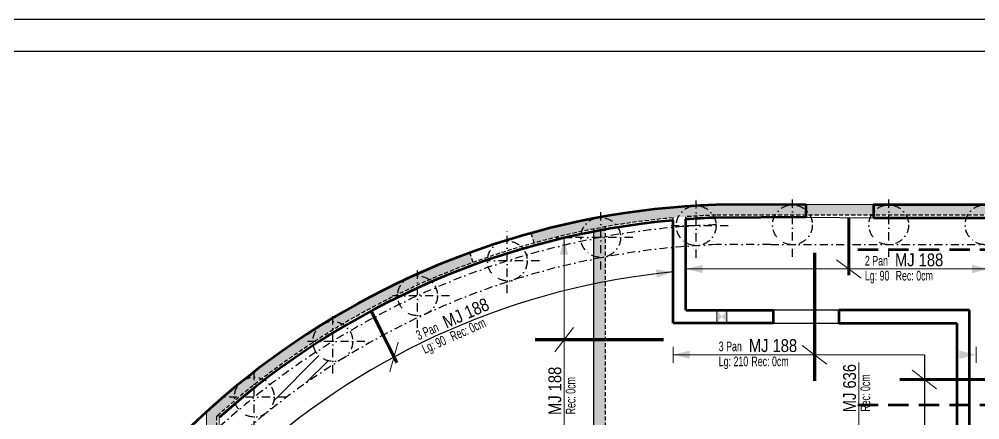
# Model space of a CAD drawing. Header units: millimetres. Extents: x 18070 to 23320, y -49066 to -44866.
# Drawn here: x 18824 to 20320, y -45490 to -44866 of the extents above; entities that cross this region are included whole.
import ezdxf

# ---------------------------------------------------------------- set-up
doc = ezdxf.new("R2010")
doc.units = ezdxf.units.MM
for name, pattern in [('CACHE', [9.524999999999999, 6.35, -3.175]), ('CACHEX2', [19.049999999999997, 12.7, -6.35]), ('TIRETPTX2', [50.8, 25.4, -12.7, 0, -12.7])]:
    doc.linetypes.add(name, pattern=pattern)
for name, color, linetype in [('01-Cad  2', 1, 'Continuous'), ('01_ARMA_INF', 50, 'Continuous'), ('01_linteaux', 2, 'Continuous'), ('01_murs_sup', 2, 'CACHEX2'), ('01_poch_murs', 253, 'Continuous'), ('01_texte', 230, 'Continuous')]:
    doc.layers.add(name, color=color, linetype=linetype)
for name, color, linetype, lineweight in [('01_murs_coup', 5, 'Continuous', 60), ('01_résv', 32, 'Continuous', 9), ('B Général', 7, 'Continuous', 5)]:
    doc.layers.add(name, color=color, linetype=linetype, lineweight=lineweight)
doc.styles.add('PATIO', font='ARIALN.TTF')

msp = doc.modelspace()

# ---------------------------------------------------------------- hatches: boundary and pattern name
at = {"layer": '01_linteaux', "ltscale": 0.5}
h = msp.add_hatch(dxfattribs=at)
h.set_pattern_fill('DASH', color=256, scale=2.5, angle=135)
h.set_pattern_definition([(135, (18924.73491494243, -36482.91934274104), (-11.22532015133644, 8.881784197001252e-16), [7.9375, -7.9375])])
h.paths.add_polyline_path([(20485.5342813423, -45155.18701658654), (20093.45539899807, -45155.18701658654), (20028.39875251011, -45155.18701658654), (19909.01465041907, -45155.18643605751), (19909.01465041907, -45171.18643605751), (20028.39875251011, -45171.18701658654), (20093.45539899807, -45171.18701658654), (20469.5342813423, -45171.18701658654), (20469.5342813423, -45214.78487494629), (20485.5342813423, -45214.78487494629)])
edge = h.paths.add_edge_path()
edge.add_line((19909.01465041907, -45171.19132989904), (19909.01465041907, -45155.18154221596))
edge.add_arc((19952.25211108842, -46399.15639228192), 1244.726036363729, 91.99065690945935, 105.4374049301707)
edge.add_line((19620.92413838426, -45199.33778928166), (19625.80318137161, -45214.58948040025))
edge.add_arc((19952.25211108841, -46399.15639228194), 1228.726036363746, 100.96876842156871, 105.4074106085811, ccw=False)
edge.add_line((19718.45763075048, -45192.87789483549), (19718.45763075048, -45636.84893936849))
edge.add_line((19718.45763075048, -45636.84893936849), (19736.45763075048, -45636.84893936849))
edge.add_line((19736.45763075048, -45636.84893936849), (19736.45763075048, -45189.52817886517))
edge.add_arc((19952.25211108843, -46399.15639228193), 1228.726036363744, 92.01658912154511, 100.11500619332628, ccw=False)
edge = h.paths.add_edge_path()
edge.add_line((19531.18038225383, -45244.83136369839), (19525.67625191324, -45229.80788051534))
edge.add_arc((19952.25211108848, -46399.15639228192), 1244.726036363746, 110.0418623549682, 114.5318347731398)
edge.add_line((19435.44338836335, -45266.79088162865), (19435.44338836335, -45284.40242097103))
edge.add_arc((19952.25211108843, -46399.15639228193), 1228.726036363745, 110.0408287200942, 114.8728105389151, ccw=False)
edge = h.paths.add_edge_path()
edge.add_line((19435.44338836335, -45284.40242097103), (19435.44338836335, -45266.79088162865))
edge.add_arc((19952.25211108843, -46399.15639228193), 1244.726036363738, 114.5318347731374, 132.2435410596627)
edge.add_line((19115.44351090012, -45477.69327731059), (19115.44351090012, -45651.84778751363))
edge.add_line((19115.44351090012, -45651.84778751363), (19435.44338836335, -45651.84778751363))
edge.add_line((19435.44338836335, -45651.84778751363), (19435.44338836335, -45633.84778751363))
edge.add_line((19435.44338836335, -45633.84778751363), (19131.44351090012, -45633.84778751363))
edge.add_line((19131.44351090012, -45633.84778751363), (19131.44351090012, -45484.80366259001))
edge.add_arc((19952.25211108843, -46399.15639228193), 1228.726036363742, 114.87281053891479, 131.9141195546824, ccw=False)
edge = h.paths.add_edge_path()
edge.add_line((19572.49192625213, -45633.84778751363), (19435.44338836335, -45633.84778751363))
edge.add_line((19435.44338836335, -45633.84778751363), (19435.44338836335, -45651.84778751363))
edge.add_line((19435.44338836335, -45651.84778751363), (19554.49192641156, -45651.84778751363))
edge.add_line((19554.49192641156, -45651.84778751363), (19554.49192641156, -46108.2813889004))
edge.add_arc((19418.95982683923, -46983.34305218502), 885.4952651284777, 80.01527817756141, 81.19581832157007, ccw=False)
edge.add_line((19572.49192641156, -46111.25947880122), (19572.49192641156, -46034.12502907624))
edge.add_line((19572.49192641156, -46034.12502907624), (19926.45763071052, -46034.12502907624))
edge.add_line((19926.45763071052, -46034.12502907624), (19926.45763071052, -46257.70688740903))
edge.add_arc((19418.95982683929, -46983.34305218502), 885.4952651284707, 55.03170159053012, 88.93337311105837)
edge.add_line((19435.44338836335, -46098.00122172381), (19435.44338836335, -46118.00476795205))
edge.add_arc((19418.9598268393, -46983.34305218502), 865.4952651284641, -2.2737367544323206e-13, 88.90872238282162, ccw=False)
edge.add_line((20284.45509196776, -46983.34305218502), (20284.45509196776, -46984.53463585521))
edge.add_line((20284.45509196776, -46984.53463585522), (20304.45429022871, -46984.53463585522))
edge.add_arc((19418.95982683931, -46983.34305218502), 885.495265128459, 359.9228988132044, 397.7134231330929)
edge.add_line((20119.4576372413, -46441.67462760507), (20119.45764074513, -46129.17377057226))
edge.add_line((20119.45764074513, -46129.17377057226), (20284.45763425432, -46129.17377057226))
edge.add_line((20284.45763425432, -46129.17377057226), (20284.45763075049, -46329.17377046958))
edge.add_line((20284.45763075049, -46329.17377046958), (20304.45763075049, -46329.17377046958))
edge.add_line((20304.45763075049, -46329.17377046958), (20304.45763075049, -46108.57192010213))
edge.add_line((20304.45763075049, -46108.57192010213), (20284.45763075049, -46108.57192010213))
edge.add_line((20284.45763075049, -46108.57192010213), (20284.45763075049, -46113.17377057226))
edge.add_line((20284.45763075049, -46113.17377057225), (19944.45763071052, -46113.17377057225))
edge.add_line((19944.45763071052, -46113.17377057225), (19944.45763071053, -45843.17893171888))
edge.add_line((19944.45763071053, -45843.17893171888), (19926.45763071053, -45832.78662687347))
edge.add_line((19926.45763071053, -45832.78662687347), (19926.45763071053, -46016.12502892467))
edge.add_line((19926.45763071053, -46016.12502892467), (19572.49192625213, -46016.12502892467))
edge.add_line((19572.49192625213, -46016.12502892467), (19572.49192625213, -45633.84778751362))
edge = h.paths.add_edge_path(flags=16)
edge.add_line((19944.45763420096, -46130.17377057226), (20017.20763391185, -46130.17377057226))
edge.add_line((20017.20763391185, -46130.17377057226), (20017.20763042141, -46309.17375906421))
edge.add_line((20017.20763042141, -46309.17375906422), (19993.06576547599, -46309.17375906422))
edge.add_arc((19418.9598268393, -46983.34305218508), 885.4952651285021, 49.58310368497842, 53.59773383139115)
edge.add_line((19944.45763071052, -46270.63418968124), (19944.45763420096, -46130.17377057227))
h.paths.add_polyline_path([(19949.99291063444, -46138.17377053527), (20002.95763423821, -46138.17377053527), (19961.68767734763, -46154.78484947961), (19949.99290771417, -46265.97660699657)], flags=0)
h.paths.add_polyline_path([(20035.20763038148, -46130.17377057226), (20099.45763720137, -46130.17377057226), (20099.4576372413, -46309.17375906422), (20035.20763074089, -46309.17375906422), (20035.20763042141, -46309.17375906422)], flags=16)
h.paths.add_polyline_path([(20040.20763050128, -46138.17377053527), (20093.17235410505, -46138.17377053527), (20051.90239721446, -46154.78484947961), (20040.20762769096, -46297.94005136532)], flags=0)
edge = h.paths.add_edge_path(flags=16)
edge.add_line((20015.75493447906, -46329.17375906422), (20099.4576372413, -46329.17375906422))
edge.add_line((20099.4576372413, -46329.17375906422), (20099.4576372413, -46416.75272875635))
edge.add_arc((19418.95982683933, -46983.34305218498), 885.4952651284129, 39.78115545620441, 47.62597131947567)
at = {"layer": '01_poch_murs', "ltscale": 0.5}
h = msp.add_hatch(dxfattribs=at)
h.set_pattern_fill('ANSI32', color=256, scale=5)
h.set_pattern_definition([(45, (1435.878670293263, -25191.07504808572), (-33.67596045400933, 33.67596045400933), []), (45, (1458.329320293262, -25191.07504808572), (-33.67596045400933, 33.67596045400933), [])])
h.paths.add_polyline_path([(19286.27652367369, -45384.46067024757, 0.01813646674974803), (19214.48847292947, -45435.39516378304, -0.1680870367952572), (19221.11551823496, -45454.55133979653, -0.2267463357051707), (19209.58138917338, -45478.67767123354, -0.0268258103736909), (19312.4081656528, -45404.45010267576), (19312.4081656528, -45398.78322177738, -0.2560756424080244)])

# ---------------------------------------------------------------- linework, layer by layer
at = {"layer": '01-Cad  2'}
for p, q in [((18069.53768138408, -44866.07602207603, 9.990202748776511), (23319.5376813841, -44866.07602207605, 9.990202748776511)), ((18119.53768138408, -44916.07602207601, -0.2997946808536565), (23268.5376813841, -44916.07602207603, -0.2997946808536565))]:
    msp.add_line(p, q, dxfattribs=at)
at = {"layer": '01_ARMA_INF', "linetype": 'CACHE', "lineweight": 0, "ltscale": 4, "flags": 128}
for points, const_width in [([(20116.30379540623, -45174.86214998392), (20116.30379540623, -45264.86214998392)], 5), ([(20062.96265517686, -45229.57008318661), (20062.96265517686, -45429.57008318661)], 5), ([(19372.22165054572, -45320.4305351299), (19412.20371093995, -45401.06201066292)], 4.999999999999999), ([(19627.61658677354, -45365.1792255145), (19827.61658677354, -45365.1792255145)], 5), ([(20195.61658677354, -45427.22303260892), (20395.61658677354, -45427.22303260892)], 5)]:
    msp.add_lwpolyline(points, dxfattribs=dict(at, const_width=const_width))
at = {"layer": '01_linteaux', "linetype": 'TIRETPTX2', "ltscale": 0.5}
for p, q in [((19878.51908449507, -45237.61611269694), (19878.51908449507, -45137.61611269694)), ((20028.43428121635, -45236.18701783246), (20028.43428121635, -45136.18701783246)), ((20178.43428121635, -45236.18701783246), (20178.43428121635, -45136.18701783246)), ((19729.70056309376, -45256.00858088872), (19729.70056309376, -45156.00858088872)), ((19928.51908449507, -45187.61611269694), (19828.51908449507, -45187.61611269694)), ((19584.27542471826, -45292.55618061185), (19584.27542471826, -45192.55618061185)), ((19779.70056309376, -45206.00858088872), (19679.70056309376, -45206.00858088872)), ((19994.551933266, -45217.18701783246), (20487.53428121635, -45217.18701783246)), ((19444.46666482876, -45346.75681322083), (19444.46666482876, -45246.75681322083)), ((19634.27542471826, -45242.55618061185), (19534.27542471826, -45242.55618061185)), ((19494.46666482876, -45296.75681322083), (19394.46666482876, -45296.75681322083)), ((19312.4081656528, -45417.78322177738), (19312.4081656528, -45317.78322177738)), ((19362.4081656528, -45367.78322177738), (19262.4081656528, -45367.78322177738)), ((19190.11551823496, -45504.55133979653), (19190.11551823496, -45404.55133979653)), ((19240.11551823496, -45454.55133979653), (19140.11551823496, -45454.55133979653))]:
    msp.add_line(p, q, dxfattribs=at)
at = {"layer": '01_linteaux', "ltscale": 0.5}
for p, q in [((20154.46023388326, -45155.18701783246), (20049.45675731913, -45154.53756448785)), ((20154.46023388326, -45155.18701783246), (20049.46422497171, -45154.53761067577)), ((20049.56303064275, -45174.53728213538), (20154.46023388326, -45175.18701783246)), ((19718.45763075048, -45192.87789483549), (19718.45763075048, -45636.84893936849)), ((20100.50432193334, -45319.20902672314), (19998.50432179847, -45319.20902672314)), ((19998.50432179847, -45339.20902672314), (20100.50432193334, -45339.20902672314))]:
    msp.add_line(p, q, dxfattribs=at)
at = {"layer": '01_linteaux', "linetype": 'TIRETPTX2', "ltscale": 0.5}
for centre in [(19878.51908449507, -45187.61611269694), (20028.43428121635, -45186.18701783246), (20178.43428121635, -45186.18701783246), (20328.43428121635, -45186.18701783246), (19729.70056309376, -45206.00858088872), (19584.27542471826, -45242.55618061185), (19444.46666482876, -45296.75681322083), (19312.4081656528, -45367.78322177738), (19190.11551823496, -45454.55133979653)]:
    msp.add_circle(centre, 31, dxfattribs=at)
for centre, radius, start, end in [((19952.25211108842, -46399.15639228193), 1213.726036363743, 91.99092271833618, 160.6105502052512), ((19952.25211108842, -46399.15639228192), 1182.726036363732, 92.03456489649943, 134.5172216684885), ((19945.75989849582, -95871.93340346958), 50654.76988454168, 89.94481115792212, 90.040151223423)]:
    msp.add_arc(centre, radius, start, end, dxfattribs=at)
at = {"layer": '01_linteaux', "ltscale": 0.5}
msp.add_arc((19952.25211108842, -46399.15639228193), 1244.726036363743, 132.2435410597588, 160.8028081149511, dxfattribs=at)
at = {"layer": '01_murs_coup', "ltscale": 0.5}
for p, q in [((20049.45675731913, -45154.53756448785), (19909.00888338814, -45155.18174281831)), ((20049.45675731913, -45154.53756448785), (20049.56303064275, -45174.53728213538)), ((20487.41368476077, -45155.18701783246), (20154.46023388326, -45155.18701783246)), ((20154.46023388326, -45155.18701783246), (20154.46023388326, -45175.18701783246)), ((20049.56303064275, -45174.53728213538), (19909.41071075567, -45175.17988996813)), ((20154.46023388326, -45175.18701783246), (20469.41368476077, -45175.18701783246)), ((19842.45101652575, -45339.20902672314), (19842.45101652575, -45179.3533208368)), ((19862.45101652575, -45319.20902672314), (19862.45101652575, -45177.71970663176)), ((19862.45101652575, -45319.20902672314), (19998.50432534289, -45319.20902672314)), ((19998.50432534289, -45319.20902672314), (19998.50432534289, -45339.20902672314)), ((20304.4576342949, -45319.20902672314), (20100.50432547776, -45319.20902672314)), ((20100.50432547776, -45319.20902672314), (20100.50432547776, -45339.20902672314)), ((20304.4576342949, -45750.17377674399), (20304.4576342949, -45319.20902672314)), ((19998.50432534289, -45339.20902672314), (19842.45101652575, -45339.20902672314)), ((20100.50432547776, -45339.20902672314), (20284.45763429489, -45339.20902672314)), ((20284.45763429489, -45339.20902672314), (20284.45763429489, -45750.17377674399))]:
    msp.add_line(p, q, dxfattribs=at)
at = {"layer": '01_murs_coup', "linetype": 'Continuous', "lineweight": 5, "ltscale": 0.5}
for p, q in [((19842.45101298133, -45179.35332115552), (19842.45101298133, -45339.20902672314)), ((19862.45101298132, -45177.71970689208), (19862.45101298133, -45319.20902672314)), ((19862.45101298133, -45319.20902672314), (19998.50432179847, -45319.20902672314)), ((19998.50432179847, -45339.20902672314), (19998.50432179847, -45319.20902672314)), ((20100.50432193334, -45319.20902672314), (20304.45763075048, -45319.20902672314)), ((20100.50432193334, -45319.20902672314), (20304.45763075048, -45319.20902672314)), ((20100.50432193334, -45339.20902672314), (20100.50432193334, -45319.20902672314)), ((20304.45763075048, -45750.17377674399), (20304.45763075048, -45319.20902672314)), ((20304.45763075048, -45750.17377674399), (20304.45763075048, -45319.20902672314)), ((19842.45101298133, -45339.20902672314), (19998.50432179847, -45339.20902672314)), ((20100.50432193334, -45339.20902672314), (20284.45763075048, -45339.20902672314)), ((20100.50432193334, -45339.20902672314), (20284.45763075048, -45339.20902672314)), ((20284.45763075048, -45750.17377674399), (20284.45763075048, -45339.20902672314)), ((20284.45763075048, -45750.17377674399), (20284.45763075048, -45339.20902672314)), ((19115.44351090012, -45570.42846142648), (19115.44351090012, -45477.70825627371)), ((19135.44351090378, -45486.4820115383), (19135.44351090378, -46097.84778705655))]:
    msp.add_line(p, q, dxfattribs=at)
at = {"layer": '01_murs_coup', "linetype": 'CACHE', "ltscale": 5}
for p, q in [((20130.11177936485, -45224.58409330304), (20480.11174996127, -45224.58409330304)), ((20130.11177936485, -45466.51008675713), (20480.11174996127, -45466.51008675713))]:
    msp.add_line(p, q, dxfattribs=at)
at = {"layer": '01_murs_coup', "ltscale": 0.5}
for centre, radius, start, end in [((19952.24285755075, -46399.31424760137), 1244.8834748601, 91.99024448948951, 160.605398252525), ((19952.34315204937, -46404.37337275656), 1229.943011950164, 92.00037519344151, 94.19128079434797), ((19952.1537713273, -46399.21491372553), 1224.784470923827, 95.13881425764785, 131.8220700958088)]:
    msp.add_arc(centre, radius, start, end, dxfattribs=at)
at = {"layer": '01_murs_coup', "linetype": 'Continuous', "lineweight": 5, "ltscale": 0.5}
msp.add_arc((19952.25211108842, -46399.15639228192), 1244.726036363732, 91.99065690944032, 132.244566650309, dxfattribs=at)
at = {"layer": '01_murs_sup', "ltscale": 0.5}
for p, q in [((19842.45101652575, -45179.3533208368), (19842.45101298116, -45175.3372301864)), ((19862.45101652575, -45177.71970663176), (19862.45101298224, -45173.70896973101)), ((20469.41358544331, -45171.18701648439), (19909.01465041907, -45171.18701648439)), ((20469.53428121635, -45171.18701658654), (20193.45539899807, -45171.18701658654)), ((19736.45763075048, -45189.52817886518), (19736.45763075048, -45636.84893936849)), ((19620.92413838426, -45199.33778928166), (19625.80318137161, -45214.58948040026)), ((19531.18038225383, -45244.83136369839), (19525.7005145103, -45229.87410509514)), ((19131.44351090012, -45484.80366259001), (19135.44351090378, -45481.22862654949)), ((19131.44351090012, -45484.80366259001), (19131.44351090012, -45633.84778751363))]:
    msp.add_line(p, q, dxfattribs=at)
for centre, radius, start, end in [((19952.25211108842, -46399.15639228193), 1244.726036363736, 91.99065690944032, 105.4374049301604), ((19952.14399509107, -46398.87062441769), 1228.440685227943, 95.12302081653424, 131.6690514747691), ((19952.34477485329, -46404.43509481556), 1234.00473394106, 92.01226432294087, 94.17753621974887)]:
    msp.add_arc(centre, radius, start, end, dxfattribs=at)
at = {"layer": '01_résv', "ltscale": 0.5}
for p, q in [((19910.49033414332, -45319.10902598593), (19926.49033414332, -45319.10902598593)), ((19910.49033414332, -45339.10902598593), (19910.49033414332, -45319.10902598593)), ((19926.49033414332, -45319.10902598593), (19926.49033414332, -45339.10902598593)), ((19926.49033414332, -45339.10902598593), (19910.49033414332, -45339.10902598593))]:
    msp.add_line(p, q, dxfattribs=at)
msp.add_solid([(19926.49033414332, -45319.10902598593), (19926.49033414332, -45339.10902598593), (19910.49033414332, -45339.10902598593), (19910.49033414332, -45319.10902598593)], dxfattribs=at)
at = {"layer": '01_texte', "linetype": 'Continuous', "lineweight": 0}
for p, q in [((19660.14518458716, -45206.75492869943), (19685.10535332788, -45206.75492869943)), ((19672.62526888976, -45636.84893936849), (19672.62526888977, -45206.75492869943)), ((19841.28303164341, -45247.2735707481), (19843.61900140808, -45272.1241898314)), ((19862.45101652575, -45242.60834172503), (19862.45101652575, -45267.56851046575)), ((20097.26798779126, -45240.58400958519), (20135.3396030212, -45269.59284260559)), ((19862.45101652575, -45255.08842609539), (20334.41368476077, -45255.08842609539)), ((19658.12085237956, -45384.21503312947), (19687.12968539997, -45346.14341789953)), ((19414.08605634279, -45369.05780665315), (19401.47770518316, -45415.23128129452)), ((19842.45101652575, -45376.10304402452), (19842.45101652575, -45401.06321276523)), ((20043.81719261232, -45374.07871188467), (20081.88880784226, -45403.08754490507)), ((20314.41368476077, -45376.10304402452), (20314.41368476077, -45401.06321276523)), ((19842.45101652575, -45388.58312839487), (20234.00723060768, -45388.58312839487)), ((20131.69361117079, -45750.17540271927), (20131.69361117079, -45400.63040360741)), ((20214.97142299271, -45412.71861609872), (20253.04303822266, -45441.72744911912))]:
    msp.add_line(p, q, dxfattribs=at)
at = {"layer": '01_texte', "ltscale": 200}
msp.add_line((20234.00723060768, -45388.58312839487), (20234.00723060768, -45550.15269860849), dxfattribs=at)
msp.add_arc((19952.15377132706, -46399.21491372513), 1144.784470923375, 95.49899567595205, 131.8220700957462, dxfattribs=at)
at = {"layer": '01_texte', "linetype": 'Continuous', "lineweight": 0}
for points in [[(19672.62526895752, -45206.75492869943), (19666.16530321035, -45232.85019085925), (19672.62526895752, -45232.85019085925)], [(19672.62526895752, -45206.75492869943), (19679.08523470469, -45232.85019085925), (19672.62526895752, -45232.85019085925)], [(19862.45101652575, -45255.08842609539), (19888.54627868557, -45248.62846034822), (19888.54627868557, -45255.08842609539)], [(20334.41368476077, -45255.08842609539), (20308.31842260094, -45248.62846034822), (20308.31842260094, -45255.08842609539)], [(19842.45101652575, -45259.69888028975), (19815.86571129916, -45255.70946797039), (19816.47028592456, -45262.1410810633)], [(19842.45101652575, -45259.69888028975), (19817.07486054995, -45268.57269415622), (19816.47028592456, -45262.1410810633)], [(19862.45101652575, -45255.08842609539), (19888.54627868557, -45261.54839184256), (19888.54627868557, -45255.08842609539)], [(20334.41368476077, -45255.08842609539), (20308.31842260094, -45261.54839184256), (20308.31842260094, -45255.08842609539)], [(19842.45101652575, -45388.58312839487), (19868.54627868558, -45382.1231626477), (19868.54627868558, -45388.58312839487)], [(20314.41368476077, -45388.58312839487), (20288.31842260094, -45382.1231626477), (20288.31842260094, -45388.58312839487)], [(19842.45101652575, -45388.58312839487), (19868.54627868558, -45395.04309414204), (19868.54627868558, -45388.58312839487)], [(20314.41368476077, -45388.58312839487), (20288.31842260094, -45395.04309414204), (20288.31842260094, -45388.58312839487)]]:
    msp.add_solid(points, dxfattribs=at)
at = {"layer": 'B Général', "color": 7, "linetype": 'Continuous', "lineweight": 18, "ltscale": 0.5}
for p, q in [((19862.45101298133, -45319.20902672314), (19998.50432179847, -45319.20902672314)), ((19842.45101298133, -45339.20902672314), (19998.50432179847, -45339.20902672314))]:
    msp.add_line(p, q, dxfattribs=at)

# ---------------------------------------------------------------- texts
at = {"layer": '01_texte', "linetype": 'Continuous', "lineweight": 0, "style": 'PATIO', "width": 0.8}
for s, p in [('2 Pan', (20141.31418162522, -45249.65938850009)), ('Lg: 90', (20141.31418162522, -45272.99419516664)), ('Rec: 0cm', (20189.20674194876, -45272.99419516664)), ('3 Pan', (19913.67358848195, -45383.15409079957)), ('Lg: 210', (19913.67358848195, -45406.48889746612)), ('Rec: 0cm', (19964.50990515203, -45406.48889746612))]:
    msp.add_text(s, height=15, dxfattribs=at).set_placement(p)
at = {"layer": '01_texte', "linetype": 'Continuous', "lineweight": 0, "style": 'PATIO'}
for p in [(20188.20829512474, -45250.86675836243), (19960.56770198147, -45384.36146066192)]:
    msp.add_text('MJ 188', height=20, dxfattribs=at).set_placement(p)
msp.add_text('MJ 188', height=20, rotation=24.07738282023394, dxfattribs=at).set_placement((19489.44795901303, -45348.15064046663))
at = {"layer": '01_texte', "linetype": 'Continuous', "lineweight": 0, "style": 'PATIO', "width": 0.8}
for s, p in [('Rec: 0cm', (19499.38686870335, -45367.94554965441)), ('3 Pan', (19446.14128336107, -45366.17971328987)), ('Lg: 90', (19455.661186596, -45387.4842819211))]:
    msp.add_text(s, height=15, rotation=24.07738282023394, dxfattribs=at).set_placement(p)
at = {"layer": '01_texte', "ltscale": 5, "style": 'PATIO'}
for s, p in [('MJ 188', (19668.2966298602, -45482.49681086577)), ('MJ 636', (20127.36854028897, -45478.28241366011))]:
    msp.add_text(s, height=20, rotation=90, dxfattribs=at).set_placement(p)
at = {"layer": '01_texte', "ltscale": 5, "style": 'PATIO', "width": 0.8}
for p in [(19690.4240666644, -45481.49836404175), (20149.49597709318, -45477.28396683609)]:
    msp.add_text('Rec: 0cm', height=15, rotation=90, dxfattribs=at).set_placement(p)

doc.saveas('drawing.dxf')
